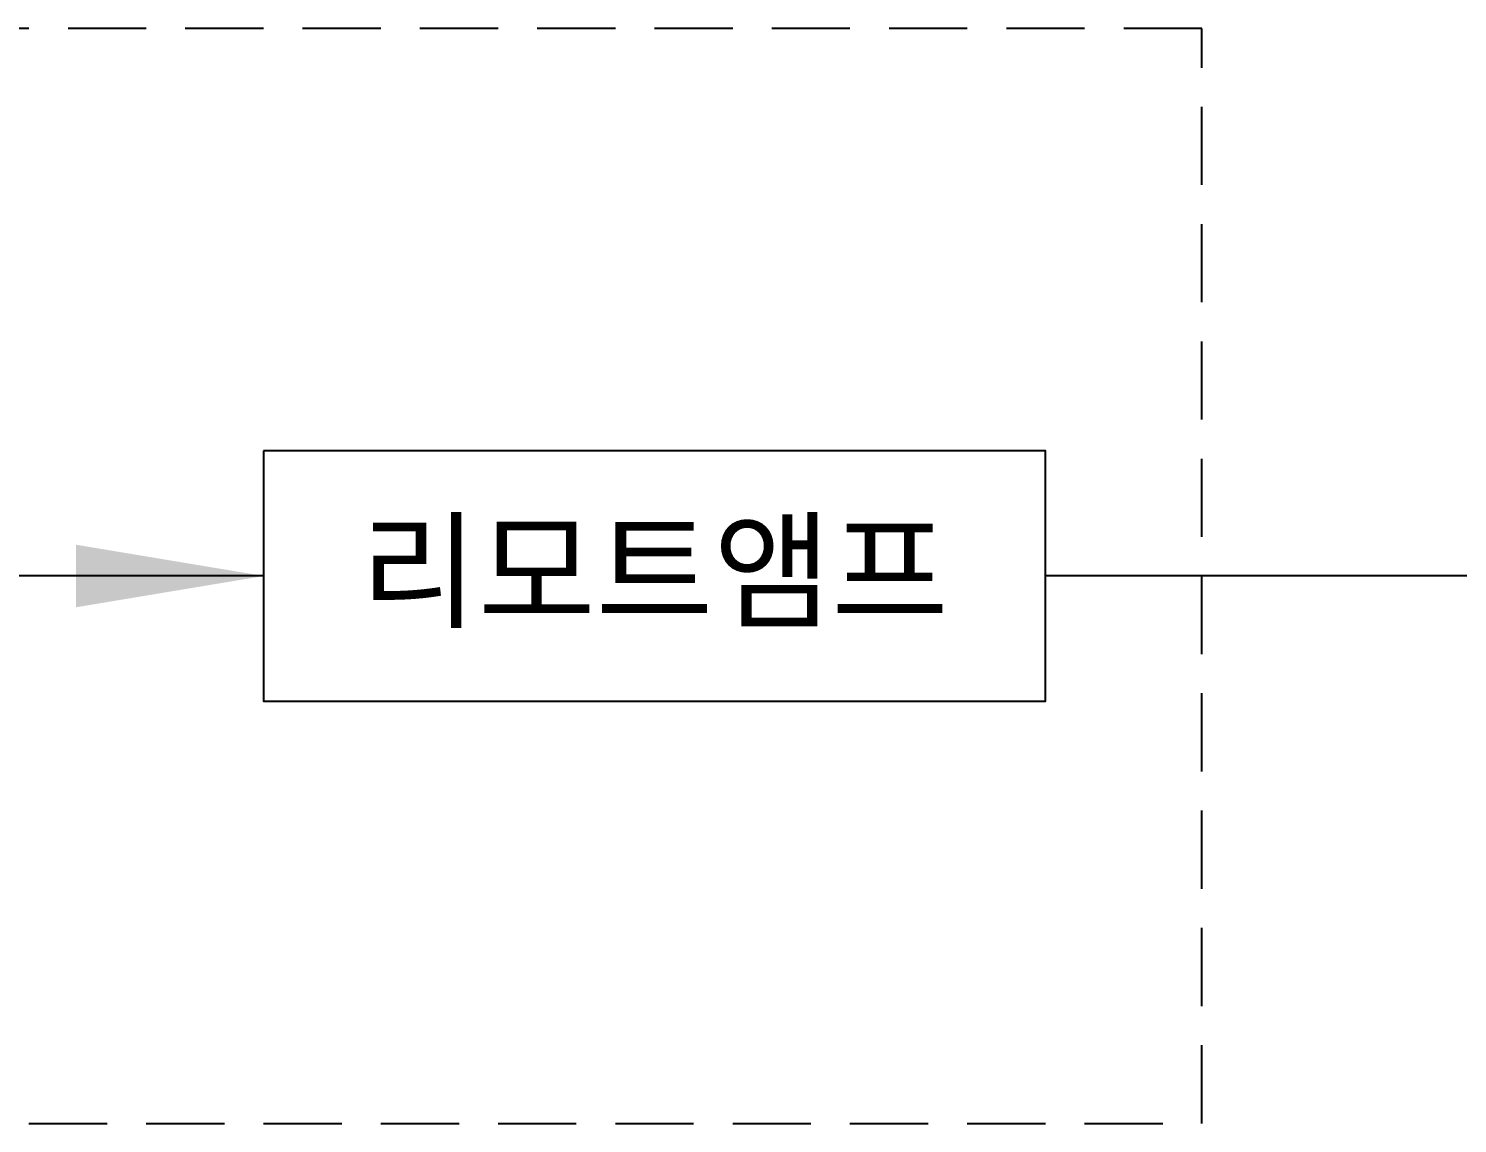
# Model space of a CAD drawing. Header units: millimetres. Extents: x 0 to 841, y 0 to 594.
# Drawn here: x 608.87 to 654.55, y 126.04 to 161.04 of the extents above; entities that cross this region are included whole.
import ezdxf

# ---------------------------------------------------------------- set-up
doc = ezdxf.new("R2010")
doc.units = ezdxf.units.MM
doc.header["$LTSCALE"] = 10
doc.linetypes.add('HIDDEN', pattern=[0.375, 0.25, -0.125])
for name, color, linetype in [('DIM01', 1, 'Continuous'), ('LINE01', 4, 'Continuous'), ('LINE03', 3, 'Continuous'), ('LINE05', 2, 'Continuous'), ('TEXT03', 7, 'Continuous')]:
    doc.layers.add(name, color=color, linetype=linetype)
doc.styles.get("Standard").update_dxf_attribs({"font": 'GulimChe.ttf'})

msp = doc.modelspace()

# ---------------------------------------------------------------- linework, layer by layer
at = {"layer": 'DIM01'}
msp.add_solid([(616.378, 143.536), (610.378, 144.536), (610.378, 142.536)], dxfattribs=at)
at = {"layer": 'LINE01'}
for p, q in [((616.378, 143.536), (586.378, 143.536)), ((671.378, 143.536), (641.378, 143.536))]:
    msp.add_line(p, q, dxfattribs=at)
at = {"layer": 'LINE03', "linetype": 'HIDDEN'}
msp.add_lwpolyline([(556.378, 126.036), (646.378, 126.036), (646.378, 161.036), (556.378, 161.036)], close=True, dxfattribs=at)
at = {"layer": 'LINE05'}
msp.add_lwpolyline([(616.378, 147.536), (616.378, 139.536), (641.378, 139.536), (641.378, 147.536)], close=True, dxfattribs=at)

# ---------------------------------------------------------------- texts
at = {"layer": 'TEXT03', "insert": (628.878, 143.536), "char_height": 3, "width": 25, "attachment_point": 5}
msp.add_mtext('리모트앰프', dxfattribs=at)

doc.saveas('drawing.dxf')
